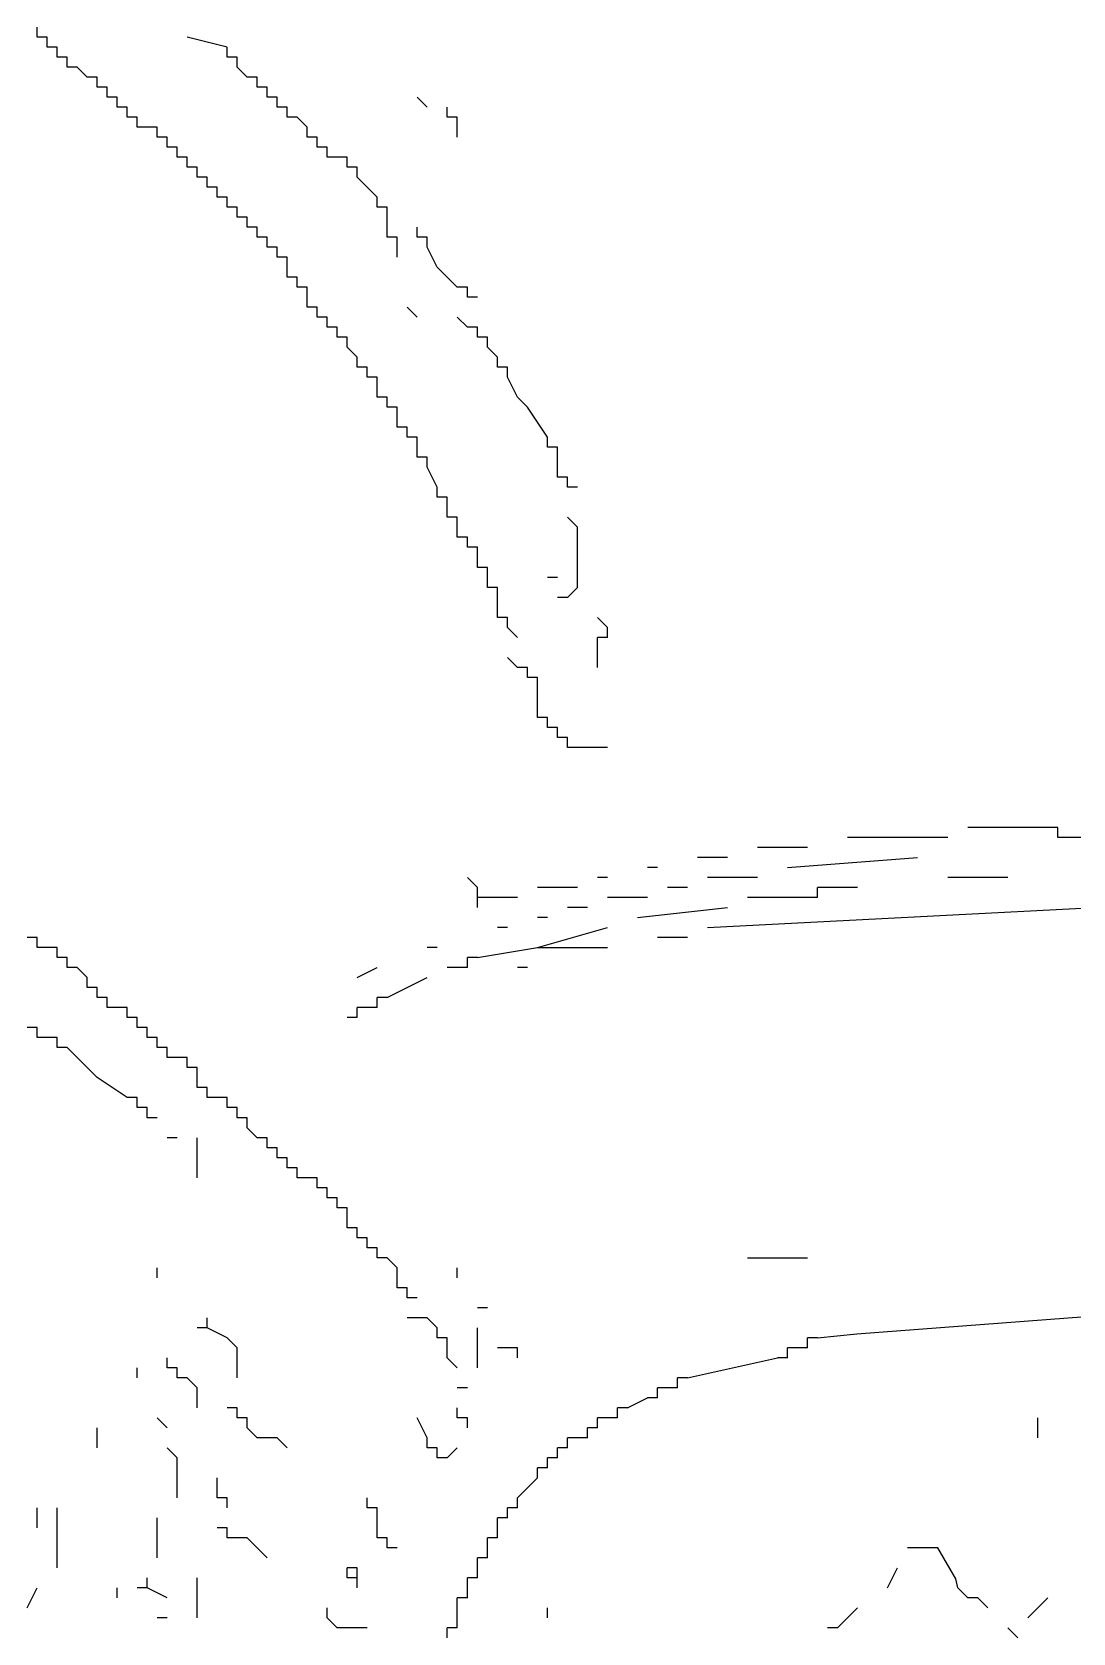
# Model space of a CAD drawing. Extents: x 0.03 to 8.61, y 0.04 to 5.34.
# Drawn here: x 2.713 to 3.441, y 1.361 to 2.482 of the extents above; entities that cross this region are included whole.
import ezdxf

# ---------------------------------------------------------------- set-up
doc = ezdxf.new("R2010")
doc.units = 0

msp = doc.modelspace()

# ---------------------------------------------------------------- linework, layer by layer
at = {"color": 7, "linetype": 'CONTINUOUS'}
for p, q in [((2.716, 2.478), (2.716, 2.485)), ((2.723, 2.478), (2.716, 2.478)), ((2.723, 2.471), (2.723, 2.478)), ((2.849, 2.471), (2.821, 2.478)), ((2.73, 2.471), (2.723, 2.471)), ((2.73, 2.464), (2.73, 2.471)), ((2.849, 2.464), (2.849, 2.471)), ((2.737, 2.464), (2.73, 2.464)), ((2.737, 2.457), (2.737, 2.464)), ((2.744, 2.457), (2.737, 2.457)), ((2.751, 2.45), (2.744, 2.457)), ((2.856, 2.464), (2.849, 2.464)), ((2.856, 2.457), (2.856, 2.464)), ((2.863, 2.45), (2.856, 2.457)), ((2.758, 2.45), (2.751, 2.45)), ((2.758, 2.443), (2.758, 2.45)), ((2.765, 2.443), (2.758, 2.443)), ((2.765, 2.436), (2.765, 2.443)), ((2.87, 2.45), (2.863, 2.45)), ((2.87, 2.443), (2.87, 2.45)), ((2.877, 2.443), (2.87, 2.443)), ((2.877, 2.436), (2.877, 2.443)), ((2.772, 2.436), (2.765, 2.436)), ((2.772, 2.429), (2.772, 2.436)), ((2.884, 2.436), (2.877, 2.436)), ((2.884, 2.429), (2.884, 2.436)), ((2.989, 2.429), (2.982, 2.436)), ((2.779, 2.429), (2.772, 2.429)), ((2.779, 2.422), (2.779, 2.429)), ((2.786, 2.422), (2.779, 2.422)), ((2.786, 2.415), (2.786, 2.422)), ((2.891, 2.429), (2.884, 2.429)), ((2.891, 2.422), (2.891, 2.429)), ((2.898, 2.422), (2.891, 2.422)), ((2.905, 2.415), (2.898, 2.422)), ((3.003, 2.422), (3.003, 2.429)), ((3.01, 2.422), (3.003, 2.422)), ((3.01, 2.415), (3.01, 2.422)), ((2.793, 2.415), (2.786, 2.415)), ((2.8, 2.415), (2.793, 2.415)), ((2.8, 2.408), (2.8, 2.415)), ((2.905, 2.408), (2.905, 2.415)), ((3.01, 2.408), (3.01, 2.415)), ((2.807, 2.408), (2.8, 2.408)), ((2.807, 2.401), (2.807, 2.408)), ((2.814, 2.401), (2.807, 2.401)), ((2.814, 2.394), (2.814, 2.401)), ((2.912, 2.408), (2.905, 2.408)), ((2.912, 2.401), (2.912, 2.408)), ((2.919, 2.401), (2.912, 2.401)), ((2.919, 2.394), (2.919, 2.401)), ((2.821, 2.394), (2.814, 2.394)), ((2.821, 2.387), (2.821, 2.394)), ((2.828, 2.387), (2.821, 2.387)), ((2.828, 2.38), (2.828, 2.387)), ((2.926, 2.394), (2.919, 2.394)), ((2.933, 2.394), (2.926, 2.394)), ((2.933, 2.387), (2.933, 2.394)), ((2.94, 2.387), (2.933, 2.387)), ((2.94, 2.38), (2.94, 2.387)), ((2.835, 2.38), (2.828, 2.38)), ((2.835, 2.373), (2.835, 2.38)), ((2.947, 2.373), (2.94, 2.38)), ((2.842, 2.373), (2.835, 2.373)), ((2.842, 2.366), (2.842, 2.373)), ((2.849, 2.366), (2.842, 2.366)), ((2.849, 2.359), (2.849, 2.366)), ((2.954, 2.366), (2.947, 2.373)), ((2.954, 2.359), (2.954, 2.366)), ((2.856, 2.359), (2.849, 2.359)), ((2.856, 2.352), (2.856, 2.359)), ((2.961, 2.359), (2.954, 2.359)), ((2.961, 2.352), (2.961, 2.359)), ((2.863, 2.352), (2.856, 2.352)), ((2.863, 2.345), (2.863, 2.352)), ((2.87, 2.345), (2.863, 2.345)), ((2.87, 2.338), (2.87, 2.345)), ((2.961, 2.345), (2.961, 2.352)), ((2.961, 2.338), (2.961, 2.345)), ((2.982, 2.338), (2.982, 2.345)), ((2.877, 2.338), (2.87, 2.338)), ((2.877, 2.331), (2.877, 2.338)), ((2.884, 2.331), (2.877, 2.331)), ((2.884, 2.324), (2.884, 2.331)), ((2.968, 2.338), (2.961, 2.338)), ((2.968, 2.331), (2.968, 2.338)), ((2.968, 2.324), (2.968, 2.331)), ((2.989, 2.338), (2.982, 2.338)), ((2.989, 2.331), (2.989, 2.338)), ((2.996, 2.317), (2.989, 2.331)), ((2.891, 2.324), (2.884, 2.324)), ((2.891, 2.317), (2.891, 2.324)), ((2.891, 2.31), (2.891, 2.317)), ((2.898, 2.31), (2.891, 2.31)), ((2.898, 2.303), (2.898, 2.31)), ((3.003, 2.31), (2.996, 2.317)), ((3.01, 2.303), (3.003, 2.31)), ((2.905, 2.303), (2.898, 2.303)), ((2.905, 2.296), (2.905, 2.303)), ((3.017, 2.303), (3.01, 2.303)), ((3.017, 2.296), (3.017, 2.303)), ((2.905, 2.289), (2.905, 2.296)), ((2.912, 2.289), (2.905, 2.289)), ((2.912, 2.282), (2.912, 2.289)), ((2.982, 2.282), (2.975, 2.289)), ((3.024, 2.296), (3.017, 2.296)), ((2.919, 2.282), (2.912, 2.282)), ((2.919, 2.275), (2.919, 2.282)), ((2.926, 2.275), (2.919, 2.275)), ((2.926, 2.268), (2.926, 2.275)), ((3.017, 2.275), (3.01, 2.282)), ((3.024, 2.275), (3.017, 2.275)), ((3.024, 2.268), (3.024, 2.275)), ((2.933, 2.268), (2.926, 2.268)), ((2.933, 2.261), (2.933, 2.268)), ((3.031, 2.268), (3.024, 2.268)), ((3.031, 2.261), (3.031, 2.268)), ((2.94, 2.254), (2.933, 2.261)), ((2.94, 2.247), (2.94, 2.254)), ((3.038, 2.254), (3.031, 2.261)), ((3.038, 2.247), (3.038, 2.254)), ((2.947, 2.247), (2.94, 2.247)), ((2.947, 2.24), (2.947, 2.247)), ((2.954, 2.24), (2.947, 2.24)), ((2.954, 2.233), (2.954, 2.24)), ((3.045, 2.247), (3.038, 2.247)), ((3.045, 2.24), (3.045, 2.247)), ((3.052, 2.226), (3.045, 2.24)), ((2.954, 2.226), (2.954, 2.233)), ((2.961, 2.226), (2.954, 2.226)), ((2.961, 2.219), (2.961, 2.226)), ((2.968, 2.219), (2.961, 2.219)), ((2.968, 2.212), (2.968, 2.219)), ((3.059, 2.219), (3.052, 2.226)), ((3.073, 2.198), (3.059, 2.219)), ((2.968, 2.205), (2.968, 2.212)), ((2.975, 2.205), (2.968, 2.205)), ((2.975, 2.198), (2.975, 2.205)), ((2.982, 2.198), (2.975, 2.198)), ((2.982, 2.191), (2.982, 2.198)), ((3.073, 2.191), (3.073, 2.198)), ((2.982, 2.184), (2.982, 2.191)), ((2.989, 2.184), (2.982, 2.184)), ((2.989, 2.177), (2.989, 2.184)), ((3.08, 2.191), (3.073, 2.191)), ((3.08, 2.184), (3.08, 2.191)), ((3.08, 2.177), (3.08, 2.184)), ((2.996, 2.163), (2.989, 2.177)), ((3.08, 2.17), (3.08, 2.177)), ((2.996, 2.156), (2.996, 2.163)), ((3.087, 2.17), (3.08, 2.17)), ((3.087, 2.163), (3.087, 2.17)), ((3.094, 2.163), (3.087, 2.163)), ((3.003, 2.156), (2.996, 2.156)), ((3.003, 2.149), (3.003, 2.156)), ((3.003, 2.142), (3.003, 2.149)), ((3.01, 2.142), (3.003, 2.142)), ((3.01, 2.135), (3.01, 2.142)), ((3.094, 2.135), (3.087, 2.142)), ((3.01, 2.128), (3.01, 2.135)), ((3.094, 2.093), (3.094, 2.135)), ((3.017, 2.128), (3.01, 2.128)), ((3.017, 2.121), (3.017, 2.128)), ((3.024, 2.121), (3.017, 2.121)), ((3.024, 2.114), (3.024, 2.121)), ((3.024, 2.107), (3.024, 2.114)), ((3.031, 2.107), (3.024, 2.107)), ((3.031, 2.1), (3.031, 2.107)), ((3.031, 2.093), (3.031, 2.1)), ((3.08, 2.1), (3.073, 2.1)), ((3.038, 2.093), (3.031, 2.093)), ((3.038, 2.086), (3.038, 2.093)), ((3.038, 2.079), (3.038, 2.086)), ((3.087, 2.086), (3.08, 2.086)), ((3.087, 2.086), (3.094, 2.093)), ((3.038, 2.072), (3.038, 2.079)), ((3.045, 2.072), (3.038, 2.072)), ((3.045, 2.065), (3.045, 2.072)), ((3.052, 2.058), (3.045, 2.065)), ((3.115, 2.065), (3.108, 2.072)), ((3.115, 2.058), (3.115, 2.065)), ((3.115, 2.058), (3.108, 2.058)), ((3.108, 2.051), (3.108, 2.058)), ((3.108, 2.037), (3.108, 2.051)), ((3.052, 2.037), (3.045, 2.044)), ((3.059, 2.037), (3.052, 2.037)), ((3.059, 2.03), (3.059, 2.037)), ((3.066, 2.03), (3.059, 2.03)), ((3.066, 2.023), (3.066, 2.03)), ((3.066, 2.009), (3.066, 2.023)), ((3.066, 2.002), (3.066, 2.009)), ((3.073, 2.002), (3.066, 2.002)), ((3.073, 1.995), (3.073, 2.002)), ((3.08, 1.995), (3.073, 1.995)), ((3.08, 1.988), (3.08, 1.995)), ((3.087, 1.988), (3.08, 1.988)), ((3.087, 1.981), (3.087, 1.988)), ((3.094, 1.981), (3.087, 1.981)), ((3.115, 1.981), (3.094, 1.981)), ((3.423, 1.925), (3.367, 1.925)), ((3.43, 1.925), (3.423, 1.925)), ((3.43, 1.918), (3.43, 1.925)), ((3.437, 1.918), (3.43, 1.918)), ((3.458, 1.918), (3.437, 1.918)), ((3.185, 1.855), (4.13, 1.904)), ((3.024, 1.883), (3.017, 1.89)), ((3.024, 1.876), (3.024, 1.883)), ((3.269, 1.883), (3.262, 1.883)), ((3.262, 1.876), (3.262, 1.883)), ((3.29, 1.883), (3.269, 1.883)), ((3.395, 1.89), (3.353, 1.89)), ((3.031, 1.876), (3.024, 1.876)), ((3.024, 1.869), (3.024, 1.876)), ((3.255, 1.876), (3.213, 1.876)), ((3.262, 1.876), (3.255, 1.876)), ((3.136, 1.862), (3.199, 1.869)), ((3.066, 1.841), (3.115, 1.855)), ((2.716, 1.848), (2.709, 1.848)), ((2.716, 1.841), (2.716, 1.848)), ((2.723, 1.841), (2.716, 1.841)), ((2.73, 1.841), (2.723, 1.841)), ((2.73, 1.834), (2.73, 1.841)), ((3.024, 1.834), (3.066, 1.841)), ((3.066, 1.841), (3.115, 1.841)), ((2.737, 1.834), (2.73, 1.834)), ((2.737, 1.827), (2.737, 1.834)), ((2.744, 1.827), (2.737, 1.827)), ((2.751, 1.82), (2.744, 1.827)), ((3.01, 1.827), (3.003, 1.827)), ((3.017, 1.827), (3.01, 1.827)), ((3.024, 1.834), (3.017, 1.834)), ((3.017, 1.827), (3.017, 1.834)), ((2.751, 1.813), (2.751, 1.82)), ((2.961, 1.806), (2.989, 1.82)), ((2.758, 1.813), (2.751, 1.813)), ((2.758, 1.806), (2.758, 1.813)), ((2.765, 1.806), (2.758, 1.806)), ((2.765, 1.799), (2.765, 1.806)), ((2.961, 1.806), (2.954, 1.806)), ((2.954, 1.799), (2.954, 1.806)), ((2.772, 1.799), (2.765, 1.799)), ((2.779, 1.799), (2.772, 1.799)), ((2.779, 1.792), (2.779, 1.799)), ((2.947, 1.799), (2.94, 1.799)), ((2.94, 1.792), (2.94, 1.799)), ((2.954, 1.799), (2.947, 1.799)), ((2.716, 1.785), (2.709, 1.785)), ((2.716, 1.778), (2.716, 1.785)), ((2.786, 1.792), (2.779, 1.792)), ((2.786, 1.785), (2.786, 1.792)), ((2.793, 1.785), (2.786, 1.785)), ((2.793, 1.778), (2.793, 1.785)), ((2.94, 1.792), (2.933, 1.792)), ((2.723, 1.778), (2.716, 1.778)), ((2.73, 1.778), (2.723, 1.778)), ((2.73, 1.771), (2.73, 1.778)), ((2.737, 1.771), (2.73, 1.771)), ((2.744, 1.764), (2.737, 1.771)), ((2.8, 1.778), (2.793, 1.778)), ((2.8, 1.771), (2.8, 1.778)), ((2.807, 1.771), (2.8, 1.771)), ((2.807, 1.764), (2.807, 1.771)), ((2.751, 1.757), (2.744, 1.764)), ((2.814, 1.764), (2.807, 1.764)), ((2.821, 1.764), (2.814, 1.764)), ((2.821, 1.757), (2.821, 1.764)), ((2.758, 1.75), (2.751, 1.757)), ((2.779, 1.736), (2.758, 1.75)), ((2.828, 1.757), (2.821, 1.757)), ((2.828, 1.75), (2.828, 1.757)), ((2.828, 1.743), (2.828, 1.75)), ((2.835, 1.743), (2.828, 1.743)), ((2.835, 1.736), (2.835, 1.743)), ((2.786, 1.736), (2.779, 1.736)), ((2.786, 1.729), (2.786, 1.736)), ((2.793, 1.729), (2.786, 1.729)), ((2.793, 1.722), (2.793, 1.729)), ((2.842, 1.736), (2.835, 1.736)), ((2.849, 1.736), (2.842, 1.736)), ((2.849, 1.729), (2.849, 1.736)), ((2.856, 1.729), (2.849, 1.729)), ((2.856, 1.722), (2.856, 1.729)), ((2.8, 1.722), (2.793, 1.722)), ((2.863, 1.722), (2.856, 1.722)), ((2.863, 1.715), (2.863, 1.722)), ((2.87, 1.708), (2.863, 1.715)), ((2.814, 1.708), (2.807, 1.708)), ((2.828, 1.68), (2.828, 1.708)), ((2.877, 1.708), (2.87, 1.708)), ((2.877, 1.701), (2.877, 1.708)), ((2.884, 1.701), (2.877, 1.701)), ((2.884, 1.694), (2.884, 1.701)), ((2.891, 1.694), (2.884, 1.694)), ((2.891, 1.687), (2.891, 1.694)), ((2.898, 1.687), (2.891, 1.687)), ((2.898, 1.68), (2.898, 1.687)), ((2.905, 1.68), (2.898, 1.68)), ((2.912, 1.68), (2.905, 1.68)), ((2.912, 1.673), (2.912, 1.68)), ((2.919, 1.673), (2.912, 1.673)), ((2.919, 1.666), (2.919, 1.673)), ((2.926, 1.666), (2.919, 1.666)), ((2.926, 1.659), (2.926, 1.666)), ((2.933, 1.659), (2.926, 1.659)), ((2.933, 1.652), (2.933, 1.659)), ((2.933, 1.645), (2.933, 1.652)), ((2.94, 1.645), (2.933, 1.645)), ((2.94, 1.638), (2.94, 1.645)), ((2.947, 1.638), (2.94, 1.638)), ((2.947, 1.631), (2.947, 1.638)), ((2.954, 1.631), (2.947, 1.631)), ((2.954, 1.624), (2.954, 1.631)), ((2.961, 1.624), (2.954, 1.624)), ((2.968, 1.617), (2.961, 1.624)), ((3.213, 1.624), (3.255, 1.624)), ((2.8, 1.61), (2.8, 1.617)), ((2.968, 1.61), (2.968, 1.617)), ((2.968, 1.603), (2.968, 1.61)), ((2.975, 1.603), (2.968, 1.603)), ((2.975, 1.596), (2.975, 1.603)), ((3.2895, 1.5707), (3.7591, 1.6066)), ((2.982, 1.596), (2.975, 1.596)), ((2.835, 1.575), (2.835, 1.582)), ((2.989, 1.582), (2.975, 1.582)), ((2.996, 1.575), (2.989, 1.582)), ((3.031, 1.589), (3.024, 1.589)), ((2.835, 1.575), (2.828, 1.575)), ((2.849, 1.568), (2.835, 1.575)), ((2.996, 1.568), (2.996, 1.575)), ((3.024, 1.547), (3.024, 1.575)), ((3.262, 1.568), (3.2895, 1.5707)), ((2.856, 1.561), (2.849, 1.568)), ((2.856, 1.54), (2.856, 1.561)), ((3.003, 1.568), (2.996, 1.568)), ((3.003, 1.561), (3.003, 1.568)), ((3.003, 1.554), (3.003, 1.561)), ((3.045, 1.561), (3.038, 1.561)), ((3.052, 1.561), (3.045, 1.561)), ((3.052, 1.554), (3.052, 1.561)), ((3.248, 1.561), (3.241, 1.561)), ((3.241, 1.554), (3.241, 1.561)), ((3.255, 1.561), (3.248, 1.561)), ((2.786, 1.54), (2.786, 1.547)), ((2.807, 1.547), (2.807, 1.554)), ((2.814, 1.547), (2.807, 1.547)), ((2.814, 1.54), (2.814, 1.547)), ((3.01, 1.547), (3.003, 1.554)), ((3.171, 1.54), (3.234, 1.554)), ((3.241, 1.554), (3.234, 1.554)), ((2.821, 1.54), (2.814, 1.54)), ((2.828, 1.533), (2.821, 1.54)), ((3.171, 1.54), (3.164, 1.54)), ((3.164, 1.533), (3.164, 1.54)), ((2.828, 1.519), (2.828, 1.533)), ((3.017, 1.533), (3.01, 1.533)), ((3.129, 1.519), (3.143, 1.526)), ((3.15, 1.526), (3.143, 1.526)), ((3.157, 1.533), (3.15, 1.533)), ((3.15, 1.526), (3.15, 1.533)), ((3.164, 1.533), (3.157, 1.533)), ((2.856, 1.519), (2.849, 1.519)), ((2.856, 1.512), (2.856, 1.519)), ((3.01, 1.512), (3.01, 1.519)), ((3.129, 1.519), (3.122, 1.519)), ((3.122, 1.512), (3.122, 1.519)), ((2.758, 1.491), (2.758, 1.505)), ((2.807, 1.505), (2.8, 1.512)), ((2.863, 1.512), (2.856, 1.512)), ((2.863, 1.505), (2.863, 1.512)), ((2.87, 1.498), (2.863, 1.505)), ((2.989, 1.498), (2.982, 1.512)), ((3.017, 1.512), (3.01, 1.512)), ((3.017, 1.505), (3.017, 1.512)), ((3.108, 1.505), (3.101, 1.505)), ((3.101, 1.498), (3.101, 1.505)), ((3.115, 1.512), (3.108, 1.512)), ((3.108, 1.505), (3.108, 1.512)), ((3.122, 1.512), (3.115, 1.512)), ((2.814, 1.484), (2.807, 1.491)), ((2.884, 1.498), (2.87, 1.498)), ((2.891, 1.491), (2.884, 1.498)), ((2.989, 1.491), (2.989, 1.498)), ((2.996, 1.491), (2.989, 1.491)), ((2.996, 1.484), (2.996, 1.491)), ((3.003, 1.484), (3.01, 1.491)), ((3.087, 1.491), (3.08, 1.491)), ((3.08, 1.484), (3.08, 1.491)), ((3.094, 1.498), (3.087, 1.498)), ((3.087, 1.491), (3.087, 1.498)), ((3.101, 1.498), (3.094, 1.498)), ((2.814, 1.456), (2.814, 1.484)), ((3.003, 1.484), (2.996, 1.484)), ((3.08, 1.484), (3.073, 1.484)), ((3.073, 1.477), (3.073, 1.484)), ((2.842, 1.463), (2.842, 1.47)), ((3.059, 1.463), (3.066, 1.47)), ((3.073, 1.477), (3.066, 1.477)), ((3.066, 1.47), (3.066, 1.477)), ((2.842, 1.456), (2.842, 1.463)), ((3.052, 1.456), (3.059, 1.463)), ((2.73, 1.407), (2.73, 1.449)), ((2.849, 1.456), (2.842, 1.456)), ((2.849, 1.449), (2.849, 1.456)), ((2.947, 1.449), (2.947, 1.456)), ((2.954, 1.449), (2.947, 1.449)), ((2.954, 1.442), (2.954, 1.449)), ((3.052, 1.449), (3.045, 1.449)), ((3.045, 1.442), (3.045, 1.449)), ((3.052, 1.449), (3.052, 1.456)), ((2.8, 1.414), (2.8, 1.442)), ((2.849, 1.435), (2.842, 1.435)), ((2.849, 1.428), (2.849, 1.435)), ((2.954, 1.435), (2.954, 1.442)), ((2.954, 1.428), (2.954, 1.435)), ((3.045, 1.442), (3.038, 1.442)), ((3.038, 1.435), (3.038, 1.442)), ((3.038, 1.428), (3.038, 1.435)), ((2.856, 1.428), (2.849, 1.428)), ((2.863, 1.428), (2.856, 1.428)), ((2.87, 1.421), (2.863, 1.428)), ((2.961, 1.428), (2.954, 1.428)), ((2.961, 1.421), (2.961, 1.428)), ((3.038, 1.428), (3.031, 1.428)), ((3.031, 1.421), (3.031, 1.428)), ((2.877, 1.414), (2.87, 1.421)), ((2.968, 1.421), (2.961, 1.421)), ((3.031, 1.414), (3.024, 1.414)), ((3.024, 1.407), (3.024, 1.414)), ((3.031, 1.414), (3.031, 1.421)), ((2.94, 1.407), (2.933, 1.407)), ((2.933, 1.4), (2.933, 1.407)), ((2.94, 1.4), (2.94, 1.407)), ((3.024, 1.4), (3.024, 1.407)), ((2.772, 1.386), (2.772, 1.393)), ((2.793, 1.393), (2.786, 1.393)), ((2.793, 1.393), (2.793, 1.4)), ((2.807, 1.386), (2.793, 1.393)), ((2.828, 1.372), (2.828, 1.4)), ((2.94, 1.4), (2.933, 1.4)), ((2.94, 1.393), (2.94, 1.4)), ((3.024, 1.4), (3.017, 1.4)), ((3.017, 1.393), (3.017, 1.4)), ((3.017, 1.386), (3.017, 1.393)), ((2.919, 1.372), (2.919, 1.379)), ((3.017, 1.386), (3.01, 1.386)), ((3.01, 1.379), (3.01, 1.386)), ((3.01, 1.372), (3.01, 1.379)), ((2.807, 1.372), (2.8, 1.372)), ((2.926, 1.365), (2.919, 1.372)), ((3.01, 1.365), (3.01, 1.372)), ((2.947, 1.365), (2.926, 1.365)), ((3.01, 1.365), (3.003, 1.365)), ((3.003, 1.358), (3.003, 1.365))]:
    msp.add_line(p, q, dxfattribs=at)
at = {"color": 3, "linetype": 'CONTINUOUS'}
for p, q in [((3.353, 1.918), (3.283, 1.918)), ((3.255, 1.911), (3.22, 1.911)), ((3.15, 1.897), (3.143, 1.897)), ((3.199, 1.904), (3.178, 1.904)), ((3.241, 1.897), (3.332, 1.904)), ((3.094, 1.883), (3.066, 1.883)), ((3.115, 1.89), (3.108, 1.89)), ((3.171, 1.883), (3.157, 1.883)), ((3.22, 1.89), (3.185, 1.89)), ((3.052, 1.876), (3.031, 1.876)), ((3.143, 1.876), (3.115, 1.876)), ((3.073, 1.862), (3.066, 1.862)), ((3.101, 1.869), (3.087, 1.869)), ((3.045, 1.855), (3.038, 1.855)), ((2.996, 1.841), (2.989, 1.841)), ((3.171, 1.848), (3.15, 1.848)), ((2.94, 1.82), (2.954, 1.827)), ((3.059, 1.827), (3.052, 1.827)), ((3.01, 1.61), (3.01, 1.617)), ((3.262, 1.568), (3.255, 1.568)), ((3.255, 1.561), (3.255, 1.568))]:
    msp.add_line(p, q, dxfattribs=at)
at = {"color": 12, "linetype": 'CONTINUOUS'}
for p, q in [((3.416, 1.498), (3.416, 1.512)), ((2.716, 1.435), (2.716, 1.449)), ((3.346, 1.421), (3.325, 1.421)), ((3.3586, 1.3993), (3.346, 1.421)), ((3.311, 1.393), (3.318, 1.407)), ((3.36, 1.393), (3.3586, 1.3993)), ((3.367, 1.386), (3.36, 1.393)), ((3.073, 1.372), (3.073, 1.379)), ((3.283, 1.372), (3.29, 1.379)), ((3.374, 1.386), (3.367, 1.386)), ((3.381, 1.379), (3.374, 1.386)), ((3.409, 1.372), (3.416, 1.379)), ((3.416, 1.379), (3.423, 1.386)), ((3.276, 1.365), (3.283, 1.372)), ((3.276, 1.365), (3.269, 1.365)), ((3.402, 1.358), (3.395, 1.365))]:
    msp.add_line(p, q, dxfattribs=at)
at = {"color": 5, "linetype": 'CONTINUOUS'}
msp.add_line((2.709, 1.379), (2.716, 1.393), dxfattribs=at)

doc.saveas('drawing.dxf')
